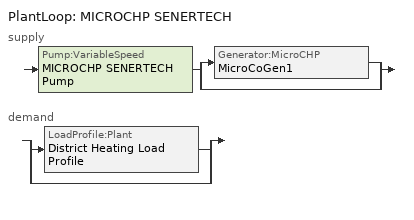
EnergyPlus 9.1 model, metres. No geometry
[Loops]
PlantLoop 'MICROCHP SENERTECH'
 supply: Pump:VariableSpeed 'MICROCHP SENERTECH Pump' > split
  | Generator:MicroCHP 'MicroCoGen1'
  | bypass
 demand: split
  | LoadProfile:Plant 'District Heating Load Profile'
  | bypass
[Building]
-LargeOffice-ASHRAE 169-2006-2A created: 2019-06-18 16:12:49 -0700: North Axis {deg}=0; Terrain=City; Loads Convergence Tolerance Value=0.04; Temperature Convergence Tolerance Value {deltaC}=0.2; Solar Distribution=FullInteriorAndExterior; Maximum Number of Warmup Days=25; Minimum Number of Warmup Days=6
[Site:Location]
Houston Bush Intercontinental_TX_USA: Latitude {deg}=30; Longitude {deg}=-95.37; Time Zone {hr}=-6; Elevation {m}=29
[Site:GroundTemperature:BuildingSurface]
19.527, 19.502, 19.536, 19.598, 20.002, 21.64, 22.225, 22.375, 21.449, 20.121, 19.802, 19.633
[Site:WaterMainsTemperature]
Calculation Method=Correlation; Annual Average Outdoor Air Temperature {C}=20.3167; Maximum Difference In Monthly Average Outdoor Air Temperatures {deltaC}=17.8
[SizingPeriod:DesignDay] Day of Month=21; Dry-Bulb Temperature Range Modifier Type=DefaultMultipliers; Humidity Condition Type=Wetbulb; Barometric Pressure {Pa}=100977; Rain Indicator=No; Snow Indicator=No; Daylight Saving Time Indicator=No
Name | Month | Day Type | Maximum Dry-Bulb Temperature {C} | Daily Dry-Bulb Temperature Range {deltaC} | Wetbulb or DewPoint at Maximum Dry-Bulb {C} | Wind Speed {m/s} | Wind Direction {deg} | Solar Model Indicator | ASHRAE Clear Sky Optical Depth for Beam Irradiance (taub) | ASHRAE Clear Sky Optical Depth for Diffuse Irradiance (taud) | Sky Clearness
Houston Bush Intercontinental Ann Clg .4% Condns DB=>MWB | 7 | SummerDesignDay | 36 | 10.1 | 24.8 | 3.5 | 170 | ASHRAETau | 0.499 | 1.97
Houston Bush Intercontinental Ann Htg 99.6% Condns DB | 1 | WinterDesignDay | -1.6 | 0 | -1.6 | 2.8 | 0 | ASHRAEClearSky |  |  | 0
[LoadProfile:Plant] Peak Flow Rate {m3/s}=0.3; Flow Rate Fraction Schedule=ALWAYS_ON
Name | Load Schedule Name (From CSV)
District Heating Load Profile | Heating Load Profile Schedule
District Cooling Load Profile | Cooling Load Profile Schedule
[PlantLoop]
MICROCHP SENERTECH: Fluid Type=WATER; Plant Equipment Operation Scheme=MICROCHP SENERTECH Loop Operation Scheme List; Maximum Loop Temperature {C}=98; Minimum Loop Temperature {C}=10; Maximum Loop Flow Rate {m3/s}=0.001; Minimum Loop Flow Rate {m3/s}=0; Plant Loop Volume {m3}=AUTOSIZE; Load Distribution Scheme=OPTIMAL
[Sizing:Plant]
MICROCHP SENERTECH: Loop Type=HEATING; Design Loop Exit Temperature {C}=70; Loop Design Temperature Difference {deltaC}=10
[SetpointManager:Scheduled]
MICROCHP SENERTECH Loop Setpoint Manager: Control Variable=Temperature; Schedule=MICROCHP SENERTECH Loop Setpoint Sched; Setpoint Node or NodeList=MICROCHP SENERTECH Supply Outlet Node
[PlantEquipmentOperationSchemes]
MICROCHP SENERTECH Loop Operation Scheme List: Control Scheme 1=MICROCHP SENERTECH Operation Scheme; Control Scheme 1 Schedule=ALWAYS_ON
[PlantEquipmentOperation:HeatingLoad]
MICROCHP SENERTECH Operation Scheme: Load Range 1 Lower Limit {W}=0; Load Range 1 Upper Limit {W}=1000000; Range 1 Equipment List=MICROCHP SENERTECH Equipment List
[PlantEquipmentList]
MICROCHP SENERTECH Equipment List: MicroCoGen1
[Pump:VariableSpeed]
MICROCHP SENERTECH Pump: Design Maximum Flow Rate {m3/s}=0.0008; Design Pump Head {Pa}=20000; Design Power Consumption {W}=140; Motor Efficiency=0.87; Fraction of Motor Inefficiencies to Fluid Stream=0; Coefficient 1 of the Part Load Performance Curve=0; Coefficient 2 of the Part Load Performance Curve=1; Coefficient 3 of the Part Load Performance Curve=0; Coefficient 4 of the Part Load Performance Curve=0; Design Minimum Flow Rate {m3/s}=0; Pump Control Type=INTERMITTENT
[Generator:MicroCHP]
MicroCoGen1: Performance Parameters=SENERTECH5_5KW; Generator Fuel Supply=NATURALGAS; Availability Schedule=ALWAYS_ON
[Generator:MicroCHP:NonNormalizedParameters]
SENERTECH5_5KW: Maximum Electric Power {W}=5500; Minimum Electric Power {W}=0; Minimum Cooling Water Flow Rate {kg/s}=0; Maximum Cooling Water Temperature {C}=80; Electrical Efficiency Curve=SenerTechElEff; Thermal Efficiency Curve=SenerTechThermEff; Cooling Water Flow Rate Mode=InternalControl; Cooling Water Flow Rate Curve=SenerTechCoolWaterflow; Air Flow Rate Curve=SenerTechAirFlow; Maximum Net Electrical Power Rate of Change {W/s}=1e+09; Maximum Fuel Flow Rate of Change {kg/s2}=1e+09; Heat Exchanger U-Factor Times Area Value {W/K}=741; Skin Loss U-Factor Times Area Value {W/K}=13.7; Skin Loss Radiative Fraction=0.5; Aggregated Thermal Mass of Energy Conversion Portion of Generator {W/K}=63605.6; Aggregated Thermal Mass of Heat Recovery Portion of Generator {W/K}=1000.7; Standby Power {W}=0; Warm Up Mode=TimeDelay; Warm Up Delay Time {s}=60; Cool Down Power {W}=0; Cool Down Delay Time {s}=60; Restart Mode=OptionalCoolDown
[Generator:FuelSupply]
NATURALGAS: Fuel Temperature Modeling Mode=TemperatureFromAirNode; Compressor Power Multiplier Function of Fuel Rate Curve=NullCubic; Compressor Heat Loss Factor=1; Fuel Type=GaseousConstituents; Number of Constituents in Gaseous Constituent Fuel Supply=8; Constituent 1=METHANE; Constituent 1 Molar Fraction=0.949; Constituent 2=CarbonDioxide; Constituent 2 Molar Fraction=0.007; Constituent 3=NITROGEN; Constituent 3 Molar Fraction=0.016; Constituent 4=ETHANE; Constituent 4 Molar Fraction=0.025; Constituent 5=PROPANE; Constituent 5 Molar Fraction=0.002; Constituent 6=BUTANE; Constituent 6 Molar Fraction=0.0006; Constituent 7=PENTANE; Constituent 7 Molar Fraction=0.0002; Constituent 8=OXYGEN; Constituent 8 Molar Fraction=0.0002
[Exterior:FuelEquipment]
Equipment_SimpleRefrigeration: Fuel Use Type=Electricity; Schedule=ALWAYS_ON; Design Level {W}=1236.5
[Exterior:Lights]
Exterior Facade Lighting: Schedule=ALWAYS_ON; Design Level {W}=66.3946; Control Option=AstronomicalClock
[UtilityCost:Tariff]
Name | Output Meter | Conversion Factor Choice | Demand Window Length | Monthly Charge or Variable | Group
ConsEdisCo_No-9_GeneralLarge | Electricity:Facility | kWh | halfHour | 87.3 | Comm Elect
ConsEdisCo_No-2_GeneralSmall | Electricity:Facility | kWh | halfHour | 12.74 | Comm Elect
NY_EIAMonthlyRateGas | Gas:Facility | MCF |  | 0 | Comm Gas
[UtilityCost:Charge:Simple] Season=Annual
Name | Utility Cost Charge Simple | Tariff | Source Variable | Category Variable | Cost per Unit Value or Variable
 | AnnualEnergyCharges | ConsEdisCo_No-9_GeneralLarge | totalEnergy | EnergyCharges | 0.1023
 | TaxofEightPercent | ConsEdisCo_No-9_GeneralLarge | SubTotal | Taxes | 0.08
 | TaxofEightPercent | ConsEdisCo_No-2_GeneralSmall | SubTotal | Taxes | 0.08
 | MonthlyRateGasCharge | NY_EIAMonthlyRateGas | totalEnergy | EnergyCharges | NY_MonthlyGasRates
 | TaxofEightPercent | NY_EIAMonthlyRateGas | SubTotal | Taxes | 0.08
[UtilityCost:Charge:Block] Season=Annual; Block Size 3 Value or Variable=remaining
Name | Utility Cost Charge Block | Tariff | Source Variable | Category Variable | Block Size 1 Value or Variable | Block 1 Cost per Unit Value or Variable | Block Size 2 Value or Variable | Block 2 Cost per Unit Value or Variable | Block 3 Cost per Unit Value or Variable
 | AnnualDemandCharge | ConsEdisCo_No-9_GeneralLarge | totalDemand | DemandCharges | 5 | 0 | 900 | 17.46 | 16.24
 | AnnualEnergyCharge | ConsEdisCo_No-2_GeneralSmall | totalEnergy | EnergyCharges | 900 | 0.173 | 1100 | 0.166 | 0.1329
[UtilityCost:Qualify] Variable=TotalDemand; Threshold Value or Variable=10; Season=Annual; Threshold Test=Count
Name | Utility Cost Qualify | Tariff | Qualify Type | Number of Months
 | MinDemand10kw | ConsEdisCo_No-9_GeneralLarge | Minimum | 12
 | MaxDemand10kw | ConsEdisCo_No-2_GeneralSmall | Maximum | 1
[UtilityCost:Variable]
NY_MonthlyGasRates: Tariff=NY_EIAMonthlyRateGas; Variable Type=Currency; January Value=9.55; February Value=9.82; March Value=9.79; April Value=9.25; May Value=8.75; June Value=9.52; July Value=9.28; August Value=9.19; September Value=8.74; October Value=9.04; November Value=8.51; December Value=9.24
[ElectricLoadCenter:Distribution] Generator Demand Limit Scheme Purchased Electric Demand Limit {W}=0; Electrical Buss Type=AlternatingCurrent
Name | Generator List | Generator Operation Scheme Type
Main Load Center | Generator List | FollowThermal
Generic Renewable Gen | Fake wind turbine list | Baseload
[ElectricLoadCenter:Generators] Generator 1 Availability Schedule=ALWAYS_ON
Name | Generator 1 | Generator 1 Rated Electric Power Output {W} | Generator 1 Rated Thermal to Electrical Power Ratio
Generator List | MicroCoGen1 | 5500 | 2.444
Fake wind turbine list | Mythical Wind Turbine | 456 | 1
[Generator:CombustionTurbine]
Mythical Wind Turbine: Rated Power Output {W}=456; Minimum Part Load Ratio=1; Maximum Part Load Ratio=1; Optimum Part Load Ratio=1; Part Load Based Fuel Input Curve=Mythical Wind Turbine Null Input Curve; Temperature Based Fuel Input Curve=Mythical Wind Turbine Null Input Curve; Exhaust Flow Curve=Mythical Wind Turbine Null Input Curve; Part Load Based Exhaust Temperature Curve=Mythical Wind Turbine Null Input Curve; Temperature Based Exhaust Temperature Curve=Mythical Wind Turbine Null Input Curve; Heat Recovery Lube Energy Curve=Mythical Wind Turbine Null Input Curve; Coefficient 1 of U-Factor Times Area Curve=0.02; Coefficient 2 of U-Factor Times Area Curve=0.9; Maximum Exhaust Flow per Unit of Power Output {(kg/s)/W}=0; Design Minimum Exhaust Temperature {C}=150; Design Air Inlet Temperature {C}=25; Fuel Higher Heating Value {kJ/kg}=43500; Design Heat Recovery Water Flow Rate {m3/s}=0; Fuel Type=NaturalGas
[Schedule:File] File=sample_loadprofile.csv; Rows to Skip at Top=1; Column Separator=Comma; Interpolate to Timestep=No
Name | Column Number
Heating Load Profile Schedule | 2
Cooling Load Profile Schedule | 3
[Schedule:Compact]
ALWAYS_ON: Through: 12/31, For: AllDays, Until: 24:00, 1
MICROCHP SENERTECH Loop Setpoint Sched: Through: 12/31, For: AllDays, Until: 24:00, 70
[Curve:Quadratic] Coefficient1 Constant=0; Minimum Value of x=0
Name | Coefficient2 x | Coefficient3 x**2 | Maximum Value of x
SenerTechAirFlow | 2 | -10000 | 1e+12
Mythical Wind Turbine Null Input Curve | 0 | 0 | 1
[Curve:Biquadratic]
SenerTechCoolWaterflow: Coefficient1 Constant=0.4; Coefficient2 x=0; Coefficient3 x**2=0; Coefficient4 y=0; Coefficient5 y**2=0; Coefficient6 x*y=0; Minimum Value of x=0; Maximum Value of x=1.0E12; Minimum Value of y=0; Maximum Value of y=1.0E12
[Curve:Triquadratic] Coefficient2 x**2=0; Coefficient3 x=0; Coefficient4 y**2=0; Coefficient5 y=0; Coefficient6 z**2=0; Coefficient7 z=0; Coefficient8 x**2*y**2=0; Coefficient9 x*y=0; Coefficient10 x*y**2=0; Coefficient11 x**2*y=0; Coefficient12 x**2*z**2=0; Coefficient13 x*z=0; Coefficient14 x*z**2=0; Coefficient15 x**2*z=0; Coefficient16 y**2*z**2=0; Coefficient17 y*z=0; Coefficient18 y*z**2=0; Coefficient19 y**2*z=0; Coefficient20 x**2*y**2*z**2=0; Coefficient21 x**2*y**2*z=0; Coefficient22 x**2*y*z**2=0; Coefficient23 x*y**2*z**2=0; Coefficient24 x**2*y*z=0; Coefficient25 x*y**2*z=0; Coefficient26 x*y*z**2=0; Coefficient27 x*y*z=0; Minimum Value of x=0; Maximum Value of x=1e+09; Minimum Value of y=0; Maximum Value of y=1e+09; Minimum Value of z=0; Maximum Value of z=1e+09
Name | Coefficient1 Constant
SenerTechThermEff | 0.66
SenerTechElEff | 0.27
[Curve:Cubic]
NullCubic: Coefficient1 Constant=0; Coefficient2 x=0; Coefficient3 x**2=0; Coefficient4 x**3=0; Minimum Value of x=0; Maximum Value of x=0
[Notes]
High level information
